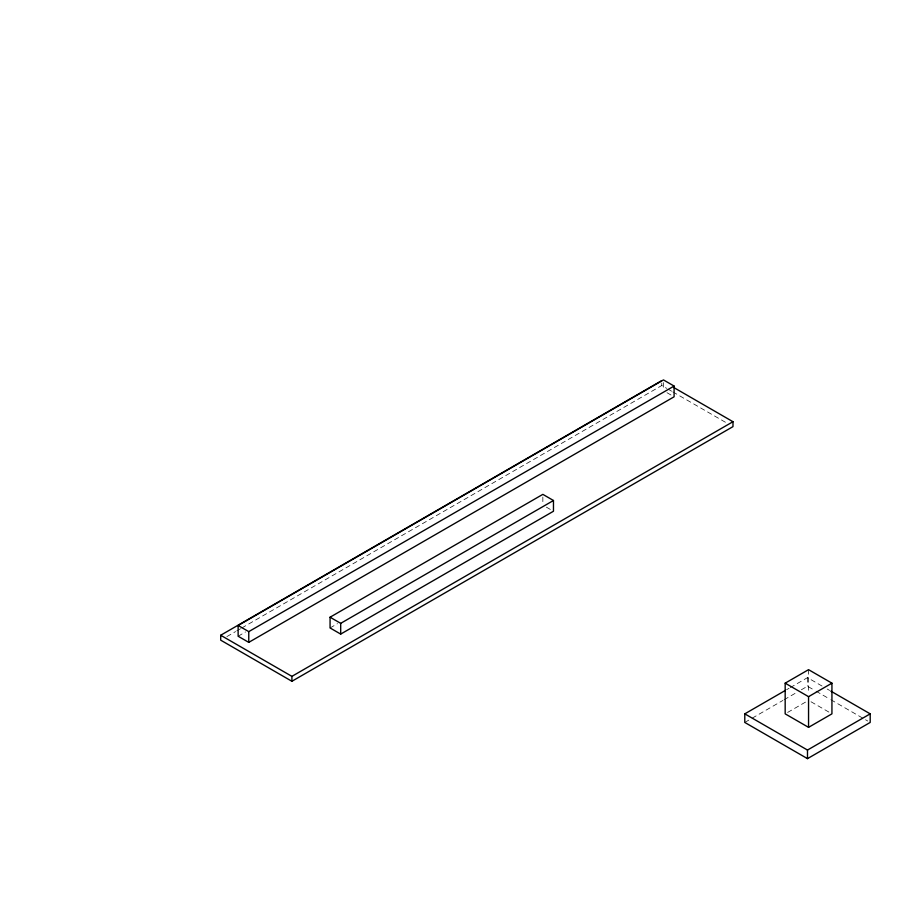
<?xml version="1.0" encoding="UTF-8"?>
<svg xmlns="http://www.w3.org/2000/svg" width="916" height="916" viewBox="0 0 916 916"><rect width="100%" height="100%" fill="white"/><g stroke="black" fill="none" stroke-linecap="round" stroke-linejoin="round"><path stroke-width="0.69" stroke-dasharray="4.58 3.44" d="M226.893 636.586L235.572 631.582M236.809 630.861L240.53 628.72M241.767 627.998L661.776 385.51L666.688 388.35M238.137 636.231L245.557 631.948M330.069 627.952L337.489 623.659M786.592 689.714L789.054 688.294M790.279 687.584L807.488 677.645L822.247 686.164M744.788 722.438L750.937 718.888M752.162 718.178L782.905 700.431M784.13 699.721L796.428 692.622M801.351 689.782L807.488 686.233L814.874 690.492M787.634 712.43L807.328 701.061M667.913 389.06L671.588 391.178M672.825 391.888L726.846 423.077M667.02 392.712L671.737 395.437M546.383 507.155L551.111 509.88M827.171 689.004L829.621 690.424M816.099 691.202L829.621 699.011M830.858 699.721L867.738 721.018M811.015 701.77L830.709 713.14M808.553 669.665L808.553 693.378M807.488 677.645L807.488 686.233M663.47 382.613L663.47 389.323M661.776 383.06L661.776 385.51M542.845 497.056L542.845 503.766"/><path stroke-width="1.37" d="M674.05 387.686L732.983 421.715L732.983 426.627L291.906 681.275L220.699 640.158L220.699 635.246L661.776 380.598M238.137 625.491L663.47 379.922L674.096 386.06L674.096 396.8L248.763 642.368L238.137 636.231L238.137 625.491L248.763 631.628L674.096 386.06M330.069 617.212L542.845 494.365L553.47 500.502L553.47 511.243L340.695 634.09L330.069 627.952L330.069 617.212L340.695 623.349L553.47 500.502M220.699 635.246L291.906 676.363L732.983 421.715M785.172 683.164L808.553 669.665L831.934 683.164L831.934 713.85L808.553 727.35L785.172 713.85L785.172 683.164L808.553 696.664L831.934 683.164M830.858 691.133L870.2 713.85L870.2 722.438L807.488 758.643L744.788 722.438L744.788 713.85L785.367 690.424M744.788 713.85L807.488 750.055L870.2 713.85M808.553 696.664L808.553 727.35M807.488 750.055L807.488 758.643M340.695 623.349L340.695 634.09M291.906 676.363L291.906 681.275M248.763 631.628L248.763 642.368"/></g></svg>
